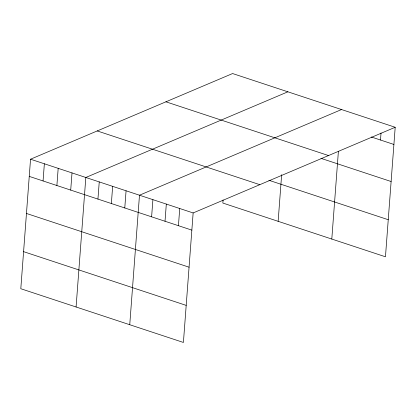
<?xml version="1.0" encoding="UTF-8"?>
<svg xmlns="http://www.w3.org/2000/svg" width="416" height="416" viewBox="0 0 416 416"><rect width="100%" height="100%" fill="white"/><g stroke="black" fill="none" stroke-linecap="round" stroke-linejoin="round"><path stroke-width="0.62" d="M395.2 127.275L232.591 73.544L30.54 159.214L20.8 288.725L183.409 342.456L193.144 212.945L395.2 127.275L385.46 256.786L222.856 203.055L223.085 199.966M43.066 180.955L44.361 163.779M56.888 185.526L58.183 168.345M70.71 190.091L72.004 172.916M76.086 306.992L85.826 177.481L287.877 91.811M97.947 199.092L99.242 181.917M111.363 203.523L112.653 186.347M124.779 207.958L126.069 190.783M129.745 324.724L139.485 195.213L341.541 109.543M151.611 216.824L152.901 199.649M165.022 221.26L166.317 204.079M178.438 225.69L179.733 208.515M278.143 221.322L281.648 174.704M331.802 239.054L338.39 151.434M380.494 140.02L381.02 133.021M371.348 136.999L393.91 144.456M165.916 101.811L328.52 155.548M320.996 158.35L391.123 181.522M268.908 180.284L388.248 219.716M97.214 130.941L259.823 184.673M30.54 159.214L193.144 212.945M29.245 176.389L191.854 230.126M26.458 213.46L189.067 267.192M23.587 251.654L186.196 305.386"/></g></svg>
